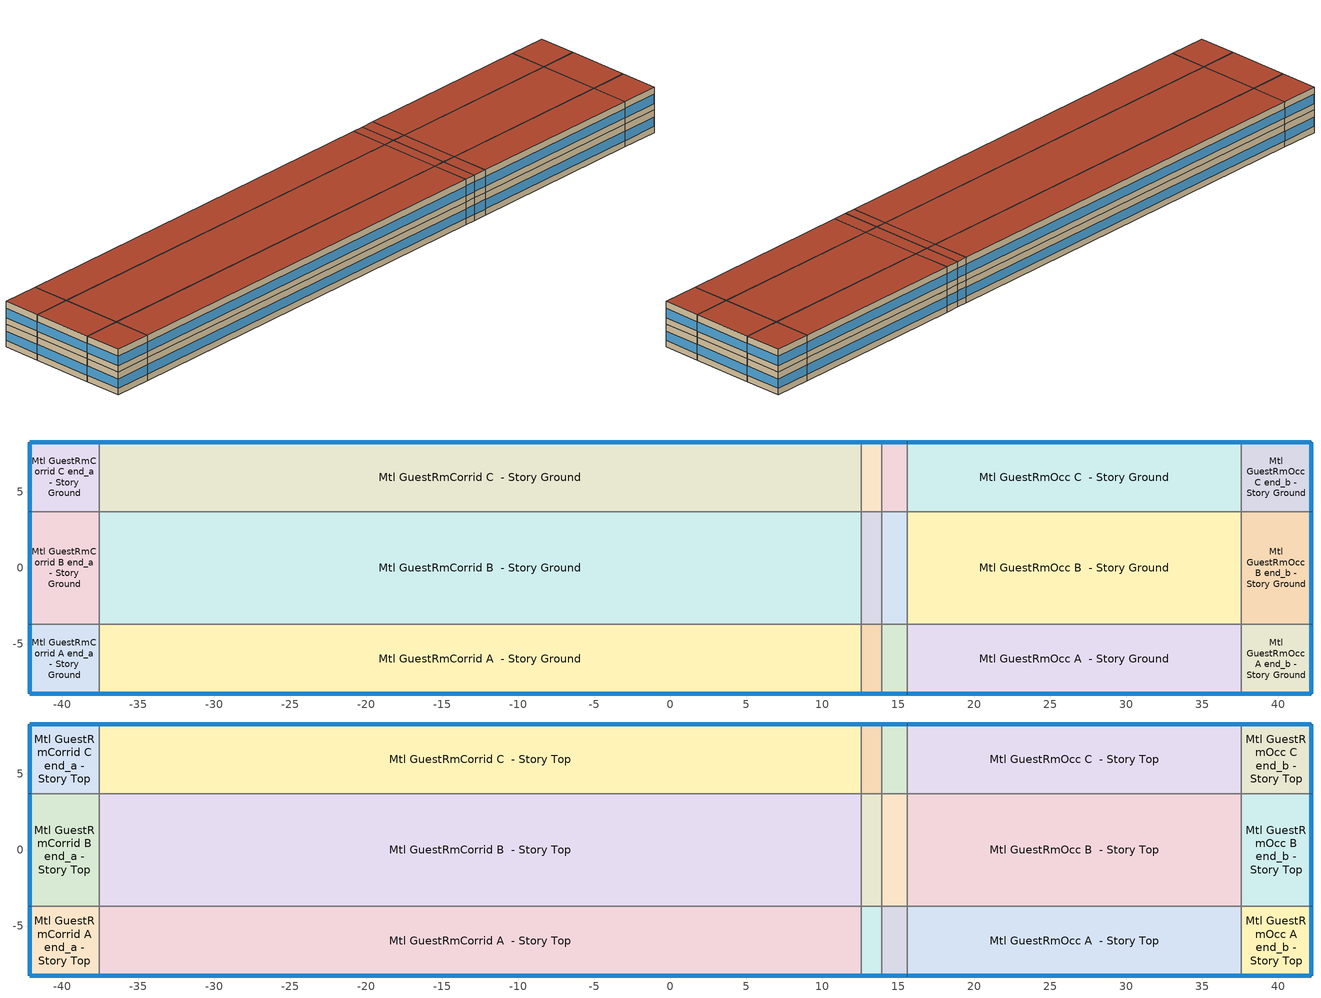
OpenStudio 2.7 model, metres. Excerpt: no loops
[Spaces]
Mtl GuestRmCorrid A end_a - Story Ground
 floor ground: -42.14,-8.26 -42.14,-3.69 -37.57,-3.69 -37.57,-8.26 z0
 wall outside: -42.14,-3.69 -42.14,-8.26 -37.57,-8.26 z0:2.74
 wall to Mtl GuestRmCorrid B end_a - Story Ground: -37.57,-3.69 -42.14,-3.69 z0:2.74
 wall to Mtl GuestRmCorrid A  - Story Ground: -37.57,-8.26 -37.57,-3.69 z0:2.74
 window: -42.14,-3.72 -42.14,-8.24 / -42.12,-8.26 -37.6,-8.26 z0.76:1.9
Mtl GuestRmCorrid B end_a - Story Ground
 floor ground: -42.14,-3.69 -42.14,3.69 -37.57,3.69 -37.57,-3.69 z0
 wall outside: -42.14,3.69 -42.14,-3.69 z0:2.74
 wall to Mtl GuestRmCorrid C end_a - Story Ground: -37.57,3.69 -42.14,3.69 z0:2.74
 wall to Mtl GuestRmCorrid B  - Story Ground: -37.57,-3.69 -37.57,3.69 z0:2.74
 window: -42.14,3.67 -42.14,-3.67 z0.76:1.89
Mtl GuestRmCorrid C end_a - Story Ground
 floor ground: -42.14,3.69 -42.14,8.26 -37.57,8.26 -37.57,3.69 z0
 wall outside: -37.57,8.26 -42.14,8.26 -42.14,3.69 z0:2.74
 wall to Mtl GuestRmCorrid C  - Story Ground: -37.57,3.69 -37.57,8.26 z0:2.74
 window: -42.14,8.24 -42.14,3.72 / -37.6,8.26 -42.12,8.26 z0.76:1.9
Mtl GuestRmCorrid A  - Story Ground
 floor ground: -37.57,-8.26 -37.57,-3.69 12.55,-3.69 12.55,-8.26 z0
 wall outside: -37.57,-8.26 12.55,-8.26 z0:2.74
 wall to Mtl GuestRmCorrid B  - Story Ground: 12.55,-3.69 -37.57,-3.69 z0:2.74
 wall to Mtl Laundry A  - Story Ground: 12.55,-8.26 12.55,-3.69 z0:2.74
 window: -37.54,-8.26 12.53,-8.26 z0.76:1.89
Mtl GuestRmCorrid B  - Story Ground
 floor ground: -37.57,-3.69 -37.57,3.69 12.55,3.69 12.55,-3.69 z0
 wall to Mtl GuestRmCorrid C  - Story Ground: 12.55,3.69 -37.57,3.69 z0:2.74
 wall to Mtl Laundry B  - Story Ground: 12.55,-3.69 12.55,3.69 z0:2.74
Mtl GuestRmCorrid C  - Story Ground
 floor ground: -37.57,3.69 -37.57,8.26 12.55,8.26 12.55,3.69 z0
 wall outside: 12.55,8.26 -37.57,8.26 z0:2.74
 wall to Mtl Laundry C  - Story Ground: 12.55,3.69 12.55,8.26 z0:2.74
 window: 12.53,8.26 -37.54,8.26 z0.76:1.89
Mtl Laundry A  - Story Ground
 floor ground: 12.55,-8.26 12.55,-3.69 13.9,-3.69 13.9,-8.26 z0
 wall outside: 12.55,-8.26 13.9,-8.26 z0:2.74
 wall to Mtl Laundry B  - Story Ground: 13.9,-3.69 12.55,-3.69 z0:2.74
 wall to Mtl OfficeGeneral A  - Story Ground: 13.9,-8.26 13.9,-3.69 z0:2.74
 window: 12.58,-8.26 13.88,-8.26 z0.76:1.93
Mtl Laundry B  - Story Ground
 floor ground: 12.55,-3.69 12.55,3.69 13.9,3.69 13.9,-3.69 z0
 wall to Mtl Laundry C  - Story Ground: 13.9,3.69 12.55,3.69 z0:2.74
 wall to Mtl OfficeGeneral B  - Story Ground: 13.9,-3.69 13.9,3.69 z0:2.74
Mtl Laundry C  - Story Ground
 floor ground: 12.55,3.69 12.55,8.26 13.9,8.26 13.9,3.69 z0
 wall outside: 13.9,8.26 12.55,8.26 z0:2.74
 wall to Mtl OfficeGeneral C  - Story Ground: 13.9,3.69 13.9,8.26 z0:2.74
 window: 13.88,8.26 12.58,8.26 z0.76:1.93
Mtl OfficeGeneral A  - Story Ground
 floor ground: 13.9,-8.26 13.9,-3.69 15.59,-3.69 15.59,-8.26 z0
 wall outside: 13.9,-8.26 15.59,-8.26 z0:2.74
 wall to Mtl OfficeGeneral B  - Story Ground: 15.59,-3.69 13.9,-3.69 z0:2.74
 wall to Mtl GuestRmOcc A  - Story Ground: 15.59,-8.26 15.59,-3.69 z0:2.74
 window: 13.93,-8.26 15.56,-8.26 z0.76:1.92
Mtl OfficeGeneral B  - Story Ground
 floor ground: 13.9,-3.69 13.9,3.69 15.59,3.69 15.59,-3.69 z0
 wall to Mtl OfficeGeneral C  - Story Ground: 15.59,3.69 13.9,3.69 z0:2.74
 wall to Mtl GuestRmOcc B  - Story Ground: 15.59,-3.69 15.59,3.69 z0:2.74
Mtl OfficeGeneral C  - Story Ground
 floor ground: 13.9,3.69 13.9,8.26 15.59,8.26 15.59,3.69 z0
 wall outside: 15.59,8.26 13.9,8.26 z0:2.74
 wall to Mtl GuestRmOcc C  - Story Ground: 15.59,3.69 15.59,8.26 z0:2.74
 window: 15.56,8.26 13.93,8.26 z0.76:1.92
Mtl GuestRmOcc A  - Story Ground
 floor ground: 15.59,-8.26 15.59,-3.69 37.57,-3.69 37.57,-8.26 z0
 wall outside: 15.59,-8.26 37.57,-8.26 z0:2.74
 wall to Mtl GuestRmOcc B  - Story Ground: 37.57,-3.69 15.59,-3.69 z0:2.74
 wall to Mtl GuestRmOcc A end_b - Story Ground: 37.57,-8.26 37.57,-3.69 z0:2.74
 window: 15.61,-8.26 37.54,-8.26 z0.76:1.89
Mtl GuestRmOcc B  - Story Ground
 floor ground: 15.59,-3.69 15.59,3.69 37.57,3.69 37.57,-3.69 z0
 wall to Mtl GuestRmOcc C  - Story Ground: 37.57,3.69 15.59,3.69 z0:2.74
 wall to Mtl GuestRmOcc B end_b - Story Ground: 37.57,-3.69 37.57,3.69 z0:2.74
Mtl GuestRmOcc C  - Story Ground
 floor ground: 15.59,3.69 15.59,8.26 37.57,8.26 37.57,3.69 z0
 wall outside: 37.57,8.26 15.59,8.26 z0:2.74
 wall to Mtl GuestRmOcc C end_b - Story Ground: 37.57,3.69 37.57,8.26 z0:2.74
 window: 37.54,8.26 15.61,8.26 z0.76:1.89
Mtl GuestRmOcc A end_b - Story Ground
 floor ground: 37.57,-8.26 37.57,-3.69 42.14,-3.69 42.14,-8.26 z0
 wall outside: 37.57,-8.26 42.14,-8.26 42.14,-3.69 z0:2.74
 wall to Mtl GuestRmOcc B end_b - Story Ground: 42.14,-3.69 37.57,-3.69 z0:2.74
 window: 42.14,-8.24 42.14,-3.72 / 37.6,-8.26 42.12,-8.26 z0.76:1.9
Mtl GuestRmOcc B end_b - Story Ground
 floor ground: 37.57,-3.69 37.57,3.69 42.14,3.69 42.14,-3.69 z0
 wall outside: 42.14,-3.69 42.14,3.69 z0:2.74
 wall to Mtl GuestRmOcc C end_b - Story Ground: 42.14,3.69 37.57,3.69 z0:2.74
 window: 42.14,-3.67 42.14,3.67 z0.76:1.89
Mtl GuestRmOcc C end_b - Story Ground
 floor ground: 37.57,3.69 37.57,8.26 42.14,8.26 42.14,3.69 z0
 wall outside: 42.14,3.69 42.14,8.26 37.57,8.26 z0:2.74
 window: 42.14,3.72 42.14,8.24 / 42.12,8.26 37.6,8.26 z0.76:1.9
Mtl GuestRmCorrid A end_a - Story Top
 floor to Mtl GuestRmCorrid A end_a - Story Ground: -42.14,-8.26 -42.14,-3.69 -37.57,-3.69 -37.57,-8.26 z2.74
 wall outside: -42.14,-3.69 -42.14,-8.26 -37.57,-8.26 z2.74:5.49
 wall to Mtl GuestRmCorrid B end_a - Story Top: -37.57,-3.69 -42.14,-3.69 z2.74:5.49
 wall to Mtl GuestRmCorrid A  - Story Top: -37.57,-8.26 -37.57,-3.69 z2.74:5.49
 window: -42.12,-8.26 -37.6,-8.26 / -42.14,-3.72 -42.14,-8.24 z3.51:4.64
 roof outside: -37.57,-8.26 -37.57,-3.69 -42.14,-3.69 -42.14,-8.26 z5.49
Mtl GuestRmCorrid B end_a - Story Top
 floor to Mtl GuestRmCorrid B end_a - Story Ground: -42.14,-3.69 -42.14,3.69 -37.57,3.69 -37.57,-3.69 z2.74
 wall outside: -42.14,3.69 -42.14,-3.69 z2.74:5.49
 wall to Mtl GuestRmCorrid C end_a - Story Top: -37.57,3.69 -42.14,3.69 z2.74:5.49
 wall to Mtl GuestRmCorrid B  - Story Top: -37.57,-3.69 -37.57,3.69 z2.74:5.49
 window: -42.14,3.67 -42.14,-3.67 z3.51:4.64
 roof outside: -37.57,-3.69 -37.57,3.69 -42.14,3.69 -42.14,-3.69 z5.49
Mtl GuestRmCorrid C end_a - Story Top
 floor to Mtl GuestRmCorrid C end_a - Story Ground: -42.14,3.69 -42.14,8.26 -37.57,8.26 -37.57,3.69 z2.74
 wall outside: -37.57,8.26 -42.14,8.26 -42.14,3.69 z2.74:5.49
 wall to Mtl GuestRmCorrid C  - Story Top: -37.57,3.69 -37.57,8.26 z2.74:5.49
 window: -42.14,8.24 -42.14,3.72 / -37.6,8.26 -42.12,8.26 z3.51:4.64
 roof outside: -37.57,3.69 -37.57,8.26 -42.14,8.26 -42.14,3.69 z5.49
Mtl GuestRmCorrid A  - Story Top
 floor to Mtl GuestRmCorrid A  - Story Ground: -37.57,-8.26 -37.57,-3.69 12.55,-3.69 12.55,-8.26 z2.74
 wall outside: -37.57,-8.26 12.55,-8.26 z2.74:5.49
 wall to Mtl GuestRmCorrid B  - Story Top: 12.55,-3.69 -37.57,-3.69 z2.74:5.49
 wall to Mtl Laundry A  - Story Top: 12.55,-8.26 12.55,-3.69 z2.74:5.49
 window: -37.54,-8.26 12.53,-8.26 z3.51:4.63
 roof outside: 12.55,-8.26 12.55,-3.69 -37.57,-3.69 -37.57,-8.26 z5.49
Mtl GuestRmCorrid B  - Story Top
 floor to Mtl GuestRmCorrid B  - Story Ground: -37.57,-3.69 -37.57,3.69 12.55,3.69 12.55,-3.69 z2.74
 wall to Mtl GuestRmCorrid C  - Story Top: 12.55,3.69 -37.57,3.69 z2.74:5.49
 wall to Mtl Laundry B  - Story Top: 12.55,-3.69 12.55,3.69 z2.74:5.49
 roof outside: 12.55,-3.69 12.55,3.69 -37.57,3.69 -37.57,-3.69 z5.49
Mtl GuestRmCorrid C  - Story Top
 floor to Mtl GuestRmCorrid C  - Story Ground: -37.57,3.69 -37.57,8.26 12.55,8.26 12.55,3.69 z2.74
 wall outside: 12.55,8.26 -37.57,8.26 z2.74:5.49
 wall to Mtl Laundry C  - Story Top: 12.55,3.69 12.55,8.26 z2.74:5.49
 window: 12.53,8.26 -37.54,8.26 z3.51:4.63
 roof outside: 12.55,3.69 12.55,8.26 -37.57,8.26 -37.57,3.69 z5.49
Mtl Laundry A  - Story Top
 floor to Mtl Laundry A  - Story Ground: 12.55,-8.26 12.55,-3.69 13.9,-3.69 13.9,-8.26 z2.74
 wall outside: 12.55,-8.26 13.9,-8.26 z2.74:5.49
 wall to Mtl Laundry B  - Story Top: 13.9,-3.69 12.55,-3.69 z2.74:5.49
 wall to Mtl OfficeGeneral A  - Story Top: 13.9,-8.26 13.9,-3.69 z2.74:5.49
 window: 12.58,-8.26 13.88,-8.26 z3.51:4.67
 roof outside: 13.9,-8.26 13.9,-3.69 12.55,-3.69 12.55,-8.26 z5.49
Mtl Laundry B  - Story Top
 floor to Mtl Laundry B  - Story Ground: 12.55,-3.69 12.55,3.69 13.9,3.69 13.9,-3.69 z2.74
 wall to Mtl Laundry C  - Story Top: 13.9,3.69 12.55,3.69 z2.74:5.49
 wall to Mtl OfficeGeneral B  - Story Top: 13.9,-3.69 13.9,3.69 z2.74:5.49
 roof outside: 13.9,-3.69 13.9,3.69 12.55,3.69 12.55,-3.69 z5.49
Mtl Laundry C  - Story Top
 floor to Mtl Laundry C  - Story Ground: 12.55,3.69 12.55,8.26 13.9,8.26 13.9,3.69 z2.74
 wall outside: 13.9,8.26 12.55,8.26 z2.74:5.49
 wall to Mtl OfficeGeneral C  - Story Top: 13.9,3.69 13.9,8.26 z2.74:5.49
 window: 13.88,8.26 12.58,8.26 z3.51:4.67
 roof outside: 13.9,3.69 13.9,8.26 12.55,8.26 12.55,3.69 z5.49
Mtl OfficeGeneral A  - Story Top
 floor to Mtl OfficeGeneral A  - Story Ground: 13.9,-8.26 13.9,-3.69 15.59,-3.69 15.59,-8.26 z2.74
 wall outside: 13.9,-8.26 15.59,-8.26 z2.74:5.49
 wall to Mtl OfficeGeneral B  - Story Top: 15.59,-3.69 13.9,-3.69 z2.74:5.49
 wall to Mtl GuestRmOcc A  - Story Top: 15.59,-8.26 15.59,-3.69 z2.74:5.49
 window: 13.93,-8.26 15.56,-8.26 z3.51:4.66
 roof outside: 15.59,-8.26 15.59,-3.69 13.9,-3.69 13.9,-8.26 z5.49
Mtl OfficeGeneral B  - Story Top
 floor to Mtl OfficeGeneral B  - Story Ground: 13.9,-3.69 13.9,3.69 15.59,3.69 15.59,-3.69 z2.74
 wall to Mtl OfficeGeneral C  - Story Top: 15.59,3.69 13.9,3.69 z2.74:5.49
 wall to Mtl GuestRmOcc B  - Story Top: 15.59,-3.69 15.59,3.69 z2.74:5.49
 roof outside: 15.59,-3.69 15.59,3.69 13.9,3.69 13.9,-3.69 z5.49
Mtl OfficeGeneral C  - Story Top
 floor to Mtl OfficeGeneral C  - Story Ground: 13.9,3.69 13.9,8.26 15.59,8.26 15.59,3.69 z2.74
 wall outside: 15.59,8.26 13.9,8.26 z2.74:5.49
 wall to Mtl GuestRmOcc C  - Story Top: 15.59,3.69 15.59,8.26 z2.74:5.49
 window: 15.56,8.26 13.93,8.26 z3.51:4.66
 roof outside: 15.59,3.69 15.59,8.26 13.9,8.26 13.9,3.69 z5.49
Mtl GuestRmOcc A  - Story Top
 floor to Mtl GuestRmOcc A  - Story Ground: 15.59,-8.26 15.59,-3.69 37.57,-3.69 37.57,-8.26 z2.74
 wall outside: 15.59,-8.26 37.57,-8.26 z2.74:5.49
 wall to Mtl GuestRmOcc B  - Story Top: 37.57,-3.69 15.59,-3.69 z2.74:5.49
 wall to Mtl GuestRmOcc A end_b - Story Top: 37.57,-8.26 37.57,-3.69 z2.74:5.49
 window: 15.61,-8.26 37.54,-8.26 z3.51:4.63
 roof outside: 37.57,-8.26 37.57,-3.69 15.59,-3.69 15.59,-8.26 z5.49
Mtl GuestRmOcc B  - Story Top
 floor to Mtl GuestRmOcc B  - Story Ground: 15.59,-3.69 15.59,3.69 37.57,3.69 37.57,-3.69 z2.74
 wall to Mtl GuestRmOcc C  - Story Top: 37.57,3.69 15.59,3.69 z2.74:5.49
 wall to Mtl GuestRmOcc B end_b - Story Top: 37.57,-3.69 37.57,3.69 z2.74:5.49
 roof outside: 37.57,-3.69 37.57,3.69 15.59,3.69 15.59,-3.69 z5.49
Mtl GuestRmOcc C  - Story Top
 floor to Mtl GuestRmOcc C  - Story Ground: 15.59,3.69 15.59,8.26 37.57,8.26 37.57,3.69 z2.74
 wall outside: 37.57,8.26 15.59,8.26 z2.74:5.49
 wall to Mtl GuestRmOcc C end_b - Story Top: 37.57,3.69 37.57,8.26 z2.74:5.49
 window: 37.54,8.26 15.61,8.26 z3.51:4.63
 roof outside: 37.57,3.69 37.57,8.26 15.59,8.26 15.59,3.69 z5.49
Mtl GuestRmOcc A end_b - Story Top
 floor to Mtl GuestRmOcc A end_b - Story Ground: 37.57,-8.26 37.57,-3.69 42.14,-3.69 42.14,-8.26 z2.74
 wall outside: 37.57,-8.26 42.14,-8.26 42.14,-3.69 z2.74:5.49
 wall to Mtl GuestRmOcc B end_b - Story Top: 42.14,-3.69 37.57,-3.69 z2.74:5.49
 window: 37.6,-8.26 42.12,-8.26 / 42.14,-8.24 42.14,-3.72 z3.51:4.64
 roof outside: 42.14,-8.26 42.14,-3.69 37.57,-3.69 37.57,-8.26 z5.49
Mtl GuestRmOcc B end_b - Story Top
 floor to Mtl GuestRmOcc B end_b - Story Ground: 37.57,-3.69 37.57,3.69 42.14,3.69 42.14,-3.69 z2.74
 wall outside: 42.14,-3.69 42.14,3.69 z2.74:5.49
 wall to Mtl GuestRmOcc C end_b - Story Top: 42.14,3.69 37.57,3.69 z2.74:5.49
 window: 42.14,-3.67 42.14,3.67 z3.51:4.64
 roof outside: 42.14,-3.69 42.14,3.69 37.57,3.69 37.57,-3.69 z5.49
Mtl GuestRmOcc C end_b - Story Top
 floor to Mtl GuestRmOcc C end_b - Story Ground: 37.57,3.69 37.57,8.26 42.14,8.26 42.14,3.69 z2.74
 wall outside: 42.14,3.69 42.14,8.26 37.57,8.26 z2.74:5.49
 window: 42.12,8.26 37.6,8.26 / 42.14,3.72 42.14,8.24 z3.51:4.64
 roof outside: 42.14,3.69 42.14,8.26 37.57,8.26 37.57,3.69 z5.49
[Building]
DEER Pre-1975|Mtl: Default Construction Set=Res DEER Pre-1975 - Mtl - CEC T24-CEC6; Standards Building Type=Mtl
[Site]
Site 1: Terrain=City
[ClimateZones]
Climate Zone Institution Name 1=CEC; Climate Zone Document Name 1=California Climate Zone Descriptions; Climate Zone Document Year 1=1995; Climate Zone Value 1=6; Climate Zone Institution Name 2=ASHRAE; Climate Zone Document Name 2=ANSI/ASHRAE Standard 169; Climate Zone Document Year 2=2006
[SizingPeriod:DesignDay] Barometric Pressure {Pa}=100977; Sky Clearness=0; Rain Indicator=0; Snow Indicator=0; Day of Month=21; Daylight Saving Time Indicator=0; Humidity Indicating Type=Wetbulb; Dry-Bulb Temperature Range Modifier Type=DefaultMultipliers
Name | Maximum Dry-Bulb Temperature {C} | Daily Dry-Bulb Temperature Range {deltaC} | Humidity Indicating Conditions at Maximum Dry-Bulb | Wind Speed {m/s} | Wind Direction {deg} | Month | Day Type | Solar Model Indicator | ASHRAE Taub | ASHRAE Taud
Houston Bush Intercontinental Ann Htg 99.6% Condns DB | -1.6 | 0 | -1.6 | 2.8 | 0 | 1 | WinterDesignDay | ASHRAEClearSky
Houston Bush Intercontinental Ann Clg .4% Condns DB=>MWB | 36 | 10.1 | 24.8 | 3.5 | 170 | 7 | SummerDesignDay | ASHRAETau | 0.499 | 1.97
[Site:GroundTemperature:BuildingSurface]
19.527, 19.502, 19.536, 19.598, 20.002, 21.64, 22.225, 22.375, 21.449, 20.121, 19.802, 19.633
[DefaultConstructionSet]
Res DEER Pre-1975 - Mtl - CEC T24-CEC6: Default Exterior Surface Constructions=Default Surface Constructions 1; Default Interior Surface Constructions=Default Surface Constructions 2; Default Ground Contact Surface Constructions=Default Surface Constructions 3; Default Exterior SubSurface Constructions=Default Sub Surface Constructions 1; Default Interior SubSurface Constructions=Default Sub Surface Constructions 2; Interior Partition Construction=Typical Interior Partition
[DefaultSurfaceConstructions]
Name | Floor Construction | Wall Construction | Roof Ceiling Construction
Default Surface Constructions 1 | DEER Uncarpeted 6in Slab Floor | DEER HiRiseResHtlMtl Exterior Wood Framed Wall R-10.17 | DEER HiRiseResHtlMtl Exterior Wood Framed Roof R-11.88
Default Surface Constructions 2 | DEER Carpeted 4in Slab Floor | Typical Interior Wall | DEER Carpeted 4in Slab Floor
Default Surface Constructions 3 | DEER Carpeted 6in Slab Floor | Typical Uninsulated Basement Mass Wall
[Construction]
DEER Uncarpeted 6in Slab Floor: Typical Insulation R-8.67, 6 in. Normalweight Concrete Floor
DEER HiRiseResHtlMtl Exterior Wood Framed Wall R-10.17: 25mm Stucco, 5/8 in. Gypsum Board, Typical Insulation R-8.67, 5/8 in. Gypsum Board
DEER HiRiseResHtlMtl Exterior Wood Framed Roof R-11.88: Roof Membrane, Typical Insulation R-11.37, Metal Roof Surface
DEER Carpeted 4in Slab Floor: Typical Insulation, 4 in. Normalweight Concrete Floor, Typical Carpet Pad
Typical Interior Wall: G01 13mm gypsum board, G01 13mm gypsum board
DEER Carpeted 6in Slab Floor: 6 in. Normalweight Concrete Floor, Typical Carpet Pad
Typical Uninsulated Basement Mass Wall: 8 in. Concrete Block Basement Wall
DEER Metal Framed Window U-1.23 SHGC 0.82: Simple Glazing U-1.23 SHGC 0.82
DEER Metal Framed Window U-1.23 SHGC 0.82 1: Simple Glazing U-1.23 SHGC 0.82 1
Typical Uninsulated Swinging Door: Typical Insulation
U 0.98 SHGC 0.68 Sgl Ref-B-H Clr 6mm: REF B CLEAR HI 6MM
Typical Insulated Metal Door: F08 Metal surface, Typical Insulation
DEER Skylight U-1.31 SHGC 0.61: Simple Glazing U-1.23 SHGC 0.61
Typical Interior Window: Clear 3mm
Typical Interior Door; Typical Interior Partition: G05 25mm wood
[Material:NoMass] Roughness=Smooth; Thermal Absorptance=0.9; Solar Absorptance=0.7
Name | Thermal Resistance {m2-K/W} | Visible Absorptance
Typical Insulation R-8.67 | 1.52759 | 0.7
Typical Insulation R-11.37 | 2.00224 | 0.7
Typical Insulation | 0.0282222 | 0.7
Typical Carpet Pad | 0.21648 | 0.8
[Material] Thermal Absorptance=0.9
Name | Roughness | Thickness {m} | Conductivity {W/m-K} | Density {kg/m3} | Specific Heat {J/kg-K} | Solar Absorptance | Visible Absorptance
6 in. Normalweight Concrete Floor | MediumRough | 0.1524 | 2.31 | 2322 | 832 | 0.7 | 0.7
25mm Stucco | Smooth | 0.0254 | 0.72 | 1856 | 840 | 0.7 | 0.7
5/8 in. Gypsum Board | MediumSmooth | 0.0159 | 0.16 | 800 | 1090 | 0.7 | 0.7
Roof Membrane | VeryRough | 0.0095 | 0.16 | 1121.29 | 1460 | 0.7 | 0.7
Metal Roof Surface; F08 Metal surface | Smooth | 0.0008 | 45.28 | 7824 | 500 | 0.7 | 0.7
4 in. Normalweight Concrete Floor | MediumRough | 0.1016 | 2.31 | 2322 | 832 | 0.7 | 0.7
G01 13mm gypsum board | Smooth | 0.0127 | 0.160031 | 800.001 | 1090.73 | 0.7 | 0.5
8 in. Concrete Block Basement Wall | MediumRough | 0.2032 | 1.326 | 1842 | 912 | 0.7 | 0.7
G05 25mm wood | MediumSmooth | 0.0254 | 0.15 | 608 | 1630 | 0.5 | 0.5
[DefaultSubSurfaceConstructions]
Name | Fixed Window Construction | Operable Window Construction | Door Construction | Glass Door Construction | Overhead Door Construction | Skylight Construction | Tubular Daylight Dome Construction | Tubular Daylight Diffuser Construction
Default Sub Surface Constructions 1 | DEER Metal Framed Window U-1.23 SHGC 0.82 | DEER Metal Framed Window U-1.23 SHGC 0.82 1 | Typical Uninsulated Swinging Door | U 0.98 SHGC 0.68 Sgl Ref-B-H Clr 6mm | Typical Insulated Metal Door | DEER Skylight U-1.31 SHGC 0.61 | Typical Interior Window | Typical Interior Window
Default Sub Surface Constructions 2 | Typical Interior Window | Typical Interior Window | Typical Interior Door
[WindowMaterial:SimpleGlazingSystem] U-Factor {W/m2-K}=7; Visible Transmittance=0.25
Name | Solar Heat Gain Coefficient
Simple Glazing U-1.23 SHGC 0.82; Simple Glazing U-1.23 SHGC 0.82 1 | 0.82
Simple Glazing U-1.23 SHGC 0.61 | 0.61
[WindowMaterial:Glazing] Optical Data Type=SpectralAverage; Infrared Transmittance at Normal Incidence=0; Front Side Infrared Hemispherical Emissivity=0.84; Conductivity {W/m-K}=0.9; Dirt Correction Factor for Solar and Visible Transmittance=1; Solar Diffusing=No
Name | Thickness {m} | Solar Transmittance at Normal Incidence | Front Side Solar Reflectance at Normal Incidence | Back Side Solar Reflectance at Normal Incidence | Visible Transmittance at Normal Incidence | Front Side Visible Reflectance at Normal Incidence | Back Side Visible Reflectance at Normal Incidence | Back Side Infrared Hemispherical Emissivity
REF B CLEAR HI 6MM | 0.006 | 0.24 | 0.16 | 0.32 | 0.3 | 0.16 | 0.29 | 0.6
Clear 3mm | 0.003 | 0.837 | 0.075 | 0.075 | 0.898 | 0.081 | 0.081 | 0.84
[SpaceType] Standards Building Type=Mtl
Name | Default Schedule Set | Design Specification Outdoor Air Object | Standards Space Type
Mtl OfficeGeneral - DEER Pre-1975 | Mtl OfficeGeneral Schedule Set | Mtl OfficeGeneral Ventilation | OfficeGeneral
Mtl GuestRmCorrid - DEER Pre-1975 | Mtl GuestRmCorrid Schedule Set | Mtl GuestRmCorrid Ventilation | GuestRmCorrid
Mtl Laundry - DEER Pre-1975 | Mtl Laundry Schedule Set | Mtl Laundry Ventilation | Laundry
Mtl GuestRmOcc - DEER Pre-1975 | Mtl GuestRmOcc Schedule Set | Mtl GuestRmOcc Ventilation | GuestRmOcc
[BuildingStory] Nominal Floor to Floor Height {m}=2.7432
Name | Nominal Z Coordinate {m}
Story Ground | 0
Story Top | 2.7432
[Space]
Name | Space Type | Building Story | Thermal Zone
Mtl GuestRmCorrid A end_a - Story Ground | Mtl GuestRmCorrid - DEER Pre-1975 | Story Ground | Zone Mtl GuestRmCorrid A end_a - Story Ground
Mtl GuestRmCorrid B end_a - Story Ground | Mtl GuestRmCorrid - DEER Pre-1975 | Story Ground | Zone Mtl GuestRmCorrid B end_a - Story Ground
Mtl GuestRmCorrid C end_a - Story Ground | Mtl GuestRmCorrid - DEER Pre-1975 | Story Ground | Zone Mtl GuestRmCorrid C end_a - Story Ground
Mtl GuestRmCorrid A  - Story Ground | Mtl GuestRmCorrid - DEER Pre-1975 | Story Ground | Zone Mtl GuestRmCorrid A  - Story Ground
Mtl GuestRmCorrid B  - Story Ground | Mtl GuestRmCorrid - DEER Pre-1975 | Story Ground | Zone Mtl GuestRmCorrid B  - Story Ground
Mtl GuestRmCorrid C  - Story Ground | Mtl GuestRmCorrid - DEER Pre-1975 | Story Ground | Zone Mtl GuestRmCorrid C  - Story Ground
Mtl Laundry A  - Story Ground | Mtl Laundry - DEER Pre-1975 | Story Ground | Zone Mtl Laundry A  - Story Ground
Mtl Laundry B  - Story Ground | Mtl Laundry - DEER Pre-1975 | Story Ground | Zone Mtl Laundry B  - Story Ground
Mtl Laundry C  - Story Ground | Mtl Laundry - DEER Pre-1975 | Story Ground | Zone Mtl Laundry C  - Story Ground
Mtl OfficeGeneral A  - Story Ground | Mtl OfficeGeneral - DEER Pre-1975 | Story Ground | Zone Mtl OfficeGeneral A  - Story Ground
Mtl OfficeGeneral B  - Story Ground | Mtl OfficeGeneral - DEER Pre-1975 | Story Ground | Zone Mtl OfficeGeneral B  - Story Ground
Mtl OfficeGeneral C  - Story Ground | Mtl OfficeGeneral - DEER Pre-1975 | Story Ground | Zone Mtl OfficeGeneral C  - Story Ground
Mtl GuestRmOcc A  - Story Ground | Mtl GuestRmOcc - DEER Pre-1975 | Story Ground | Zone Mtl GuestRmOcc A  - Story Ground
Mtl GuestRmOcc B  - Story Ground | Mtl GuestRmOcc - DEER Pre-1975 | Story Ground | Zone Mtl GuestRmOcc B  - Story Ground
Mtl GuestRmOcc C  - Story Ground | Mtl GuestRmOcc - DEER Pre-1975 | Story Ground | Zone Mtl GuestRmOcc C  - Story Ground
Mtl GuestRmOcc A end_b - Story Ground | Mtl GuestRmOcc - DEER Pre-1975 | Story Ground | Zone Mtl GuestRmOcc A end_b - Story Ground
Mtl GuestRmOcc B end_b - Story Ground | Mtl GuestRmOcc - DEER Pre-1975 | Story Ground | Zone Mtl GuestRmOcc B end_b - Story Ground
Mtl GuestRmOcc C end_b - Story Ground | Mtl GuestRmOcc - DEER Pre-1975 | Story Ground | Zone Mtl GuestRmOcc C end_b - Story Ground
Mtl GuestRmCorrid A end_a - Story Top | Mtl GuestRmCorrid - DEER Pre-1975 | Story Top | Zone Mtl GuestRmCorrid A end_a - Story Top
Mtl GuestRmCorrid B end_a - Story Top | Mtl GuestRmCorrid - DEER Pre-1975 | Story Top | Zone Mtl GuestRmCorrid B end_a - Story Top
Mtl GuestRmCorrid C end_a - Story Top | Mtl GuestRmCorrid - DEER Pre-1975 | Story Top | Zone Mtl GuestRmCorrid C end_a - Story Top
Mtl GuestRmCorrid A  - Story Top | Mtl GuestRmCorrid - DEER Pre-1975 | Story Top | Zone Mtl GuestRmCorrid A  - Story Top
Mtl GuestRmCorrid B  - Story Top | Mtl GuestRmCorrid - DEER Pre-1975 | Story Top | Zone Mtl GuestRmCorrid B  - Story Top
Mtl GuestRmCorrid C  - Story Top | Mtl GuestRmCorrid - DEER Pre-1975 | Story Top | Zone Mtl GuestRmCorrid C  - Story Top
Mtl Laundry A  - Story Top | Mtl Laundry - DEER Pre-1975 | Story Top | Zone Mtl Laundry A  - Story Top
Mtl Laundry B  - Story Top | Mtl Laundry - DEER Pre-1975 | Story Top | Zone Mtl Laundry B  - Story Top
Mtl Laundry C  - Story Top | Mtl Laundry - DEER Pre-1975 | Story Top | Zone Mtl Laundry C  - Story Top
Mtl OfficeGeneral A  - Story Top | Mtl OfficeGeneral - DEER Pre-1975 | Story Top | Zone Mtl OfficeGeneral A  - Story Top
Mtl OfficeGeneral B  - Story Top | Mtl OfficeGeneral - DEER Pre-1975 | Story Top | Zone Mtl OfficeGeneral B  - Story Top
Mtl OfficeGeneral C  - Story Top | Mtl OfficeGeneral - DEER Pre-1975 | Story Top | Zone Mtl OfficeGeneral C  - Story Top
Mtl GuestRmOcc A  - Story Top | Mtl GuestRmOcc - DEER Pre-1975 | Story Top | Zone Mtl GuestRmOcc A  - Story Top
Mtl GuestRmOcc B  - Story Top | Mtl GuestRmOcc - DEER Pre-1975 | Story Top | Zone Mtl GuestRmOcc B  - Story Top
Mtl GuestRmOcc C  - Story Top | Mtl GuestRmOcc - DEER Pre-1975 | Story Top | Zone Mtl GuestRmOcc C  - Story Top
Mtl GuestRmOcc A end_b - Story Top | Mtl GuestRmOcc - DEER Pre-1975 | Story Top | Zone Mtl GuestRmOcc A end_b - Story Top
Mtl GuestRmOcc B end_b - Story Top | Mtl GuestRmOcc - DEER Pre-1975 | Story Top | Zone Mtl GuestRmOcc B end_b - Story Top
Mtl GuestRmOcc C end_b - Story Top | Mtl GuestRmOcc - DEER Pre-1975 | Story Top | Zone Mtl GuestRmOcc C end_b - Story Top
[ThermalZone] Multiplier=1; Use Ideal Air Loads=No
Name | Thermostat
Zone Mtl GuestRmCorrid A end_a - Story Ground | Mtl GuestRmCorrid - DEER Pre-1975 Thermostat 2
Zone Mtl GuestRmCorrid B end_a - Story Ground | Mtl GuestRmCorrid - DEER Pre-1975 Thermostat 5
Zone Mtl GuestRmCorrid C end_a - Story Ground | Mtl GuestRmCorrid - DEER Pre-1975 Thermostat 4
Zone Mtl GuestRmCorrid A  - Story Ground | Mtl GuestRmCorrid - DEER Pre-1975 Thermostat 6
Zone Mtl GuestRmCorrid B  - Story Ground | Mtl GuestRmCorrid - DEER Pre-1975 Thermostat
Zone Mtl GuestRmCorrid C  - Story Ground | Mtl GuestRmCorrid - DEER Pre-1975 Thermostat 7
Zone Mtl Laundry A  - Story Ground | Mtl Laundry - DEER Pre-1975 Thermostat
Zone Mtl Laundry B  - Story Ground | Mtl Laundry - DEER Pre-1975 Thermostat 2
Zone Mtl Laundry C  - Story Ground | Mtl Laundry - DEER Pre-1975 Thermostat 3
Zone Mtl OfficeGeneral A  - Story Ground | Mtl OfficeGeneral - DEER Pre-1975 Thermostat
Zone Mtl OfficeGeneral B  - Story Ground | Mtl OfficeGeneral - DEER Pre-1975 Thermostat 1
Zone Mtl OfficeGeneral C  - Story Ground | Mtl OfficeGeneral - DEER Pre-1975 Thermostat 2
Zone Mtl GuestRmOcc A  - Story Ground | Mtl GuestRmOcc - DEER Pre-1975 Thermostat 6
Zone Mtl GuestRmOcc B  - Story Ground | Mtl GuestRmOcc - DEER Pre-1975 Thermostat 7
Zone Mtl GuestRmOcc C  - Story Ground | Mtl GuestRmOcc - DEER Pre-1975 Thermostat 2
Zone Mtl GuestRmOcc A end_b - Story Ground | Mtl GuestRmOcc - DEER Pre-1975 Thermostat
Zone Mtl GuestRmOcc B end_b - Story Ground | Mtl GuestRmOcc - DEER Pre-1975 Thermostat 8
Zone Mtl GuestRmOcc C end_b - Story Ground | Mtl GuestRmOcc - DEER Pre-1975 Thermostat 9
Zone Mtl GuestRmCorrid A end_a - Story Top | Mtl GuestRmCorrid - DEER Pre-1975 Thermostat 3
Zone Mtl GuestRmCorrid B end_a - Story Top | Mtl GuestRmCorrid - DEER Pre-1975 Thermostat 8
Zone Mtl GuestRmCorrid C end_a - Story Top | Mtl GuestRmCorrid - DEER Pre-1975 Thermostat 9
Zone Mtl GuestRmCorrid A  - Story Top | Mtl GuestRmCorrid - DEER Pre-1975 Thermostat 10
Zone Mtl GuestRmCorrid B  - Story Top | Mtl GuestRmCorrid - DEER Pre-1975 Thermostat 1
Zone Mtl GuestRmCorrid C  - Story Top | Mtl GuestRmCorrid - DEER Pre-1975 Thermostat 11
Zone Mtl Laundry A  - Story Top | Mtl Laundry - DEER Pre-1975 Thermostat 4
Zone Mtl Laundry B  - Story Top | Mtl Laundry - DEER Pre-1975 Thermostat 1
Zone Mtl Laundry C  - Story Top | Mtl Laundry - DEER Pre-1975 Thermostat 5
Zone Mtl OfficeGeneral A  - Story Top | Mtl OfficeGeneral - DEER Pre-1975 Thermostat 3
Zone Mtl OfficeGeneral B  - Story Top | Mtl OfficeGeneral - DEER Pre-1975 Thermostat 4
Zone Mtl OfficeGeneral C  - Story Top | Mtl OfficeGeneral - DEER Pre-1975 Thermostat 5
Zone Mtl GuestRmOcc A  - Story Top | Mtl GuestRmOcc - DEER Pre-1975 Thermostat 4
Zone Mtl GuestRmOcc B  - Story Top | Mtl GuestRmOcc - DEER Pre-1975 Thermostat 10
Zone Mtl GuestRmOcc C  - Story Top | Mtl GuestRmOcc - DEER Pre-1975 Thermostat 5
Zone Mtl GuestRmOcc A end_b - Story Top | Mtl GuestRmOcc - DEER Pre-1975 Thermostat 11
Zone Mtl GuestRmOcc B end_b - Story Top | Mtl GuestRmOcc - DEER Pre-1975 Thermostat 3
Zone Mtl GuestRmOcc C end_b - Story Top | Mtl GuestRmOcc - DEER Pre-1975 Thermostat 1
[People:Definition] Number of People Calculation Method=People/Area; Fraction Radiant=0.3
Name | People per Space Floor Area {person/m2}
Mtl Laundry People Definition; Mtl GuestRmCorrid People Definition | 0.0721182
Mtl OfficeGeneral People Definition | 0.0473612
Mtl GuestRmOcc People Definition | 0.0355209
[People] Work Efficiency Schedule=Work Efficiency Schedule; Clothing Insulation Schedule=Clothing Schedule; Air Velocity Schedule=Air Velocity Schedule; Multiplier=1
Name | People Definition | Space or SpaceType
Mtl Laundry People | Mtl Laundry People Definition | Mtl Laundry - DEER Pre-1975
Mtl OfficeGeneral People | Mtl OfficeGeneral People Definition | Mtl OfficeGeneral - DEER Pre-1975
Mtl GuestRmCorrid People | Mtl GuestRmCorrid People Definition | Mtl GuestRmCorrid - DEER Pre-1975
Mtl GuestRmOcc People | Mtl GuestRmOcc People Definition | Mtl GuestRmOcc - DEER Pre-1975
[Lights:Definition] Design Level Calculation Method=Watts/Area
Name | Watts per Space Floor Area {W/m2}
Mtl Laundry Lights Definition | 16.1459
Mtl OfficeGeneral Lights Definition | 13.9931
Mtl GuestRmCorrid Lights Definition; Mtl GuestRmOcc Lights Definition | 8.61113
[Lights] Fraction Replaceable=0
Name | Lights Definition | Space or SpaceType
Mtl Laundry Lights | Mtl Laundry Lights Definition | Mtl Laundry - DEER Pre-1975
Mtl OfficeGeneral Lights | Mtl OfficeGeneral Lights Definition | Mtl OfficeGeneral - DEER Pre-1975
Mtl GuestRmCorrid Lights | Mtl GuestRmCorrid Lights Definition | Mtl GuestRmCorrid - DEER Pre-1975
Mtl GuestRmOcc Lights | Mtl GuestRmOcc Lights Definition | Mtl GuestRmOcc - DEER Pre-1975
[ElectricEquipment:Definition] Design Level Calculation Method=Watts/Area; Fraction Radiant=0.5
Name | Watts per Space Floor Area {W/m2}
Mtl Laundry Elec Equip Definition | 37.1355
Mtl OfficeGeneral Elec Equip Definition | 18.5677
Mtl GuestRmCorrid Elec Equip Definition | 2.15278
Mtl GuestRmOcc Elec Equip Definition | 6.18925
[ElectricEquipment]
Name | Electric Equipment Definition | Space or SpaceType
Mtl Laundry Elec Equip | Mtl Laundry Elec Equip Definition | Mtl Laundry - DEER Pre-1975
Mtl OfficeGeneral Elec Equip | Mtl OfficeGeneral Elec Equip Definition | Mtl OfficeGeneral - DEER Pre-1975
Mtl GuestRmCorrid Elec Equip | Mtl GuestRmCorrid Elec Equip Definition | Mtl GuestRmCorrid - DEER Pre-1975
Mtl GuestRmOcc Elec Equip | Mtl GuestRmOcc Elec Equip Definition | Mtl GuestRmOcc - DEER Pre-1975
[DesignSpecification:OutdoorAir] Outdoor Air Method=Sum
Name | Outdoor Air Flow per Floor Area {m3/s-m2}
Mtl Laundry Ventilation | 0.0008636
Mtl OfficeGeneral Ventilation | 0.0004572
Mtl GuestRmCorrid Ventilation | 0.000254
Mtl GuestRmOcc Ventilation | 0.000508
[DefaultScheduleSet] Infiltration Schedule=D_Mtl_All_C_Inf_Yr
Name | Number of People Schedule | People Activity Level Schedule | Lighting Schedule | Electric Equipment Schedule
Mtl Laundry Schedule Set | D_Mtl_FacMnt_Occup_Yr | DEER Activity 147W/person | D17_Mtl_Laun_LF_Yr | D_Mtl_FacMnt_Misc_Yr
Mtl OfficeGeneral Schedule Set | D_Mtl_OffGen_Occup_Yr | DEER Activity 132W/person | D17_Mtl_OffGen_LF_Yr | D_Mtl_OffGen_Misc_Yr
Mtl GuestRmCorrid Schedule Set | D_Mtl_Cordr_Occup_Yr | DEER Activity 147W/person | D17_Mtl_GRmCi_LF_Yr | D_Mtl_Cordr_Misc_Yr
Mtl GuestRmOcc Schedule Set | D_Mtl_GRm12_Occup_Yr | DEER Activity 117W/person | D17_Mtl_GRmO_LF_Yr | D_Mtl_GRm12_Misc_Yr
[SpaceInfiltration:DesignFlowRate] Schedule=Always On Discrete; Design Flow Rate Calculation Method=Flow/ExteriorArea; Constant Term Coefficient=0; Temperature Term Coefficient=0; Velocity Term Coefficient=0.224; Velocity Squared Term Coefficient=0
Name | Space or SpaceType | Flow per Exterior Surface Area {m3/s-m2}
Mtl GuestRmCorrid A  - Story Ground Infiltration | Mtl GuestRmCorrid A  - Story Ground | 0.00019304
Mtl GuestRmCorrid A  - Story Top Infiltration | Mtl GuestRmCorrid A  - Story Top | 7.23901e-05
Mtl GuestRmCorrid A end_a - Story Ground Infiltration | Mtl GuestRmCorrid A end_a - Story Ground | 0.00019304
Mtl GuestRmCorrid A end_a - Story Top Infiltration | Mtl GuestRmCorrid A end_a - Story Top | 0.000105295
Mtl GuestRmCorrid B end_a - Story Ground Infiltration | Mtl GuestRmCorrid B end_a - Story Ground | 0.00019304
Mtl GuestRmCorrid B end_a - Story Top Infiltration | Mtl GuestRmCorrid B end_a - Story Top | 7.23901e-05
Mtl GuestRmCorrid C  - Story Ground Infiltration | Mtl GuestRmCorrid C  - Story Ground | 0.00019304
Mtl GuestRmCorrid C  - Story Top Infiltration | Mtl GuestRmCorrid C  - Story Top | 7.23901e-05
Mtl GuestRmCorrid C end_a - Story Ground Infiltration | Mtl GuestRmCorrid C end_a - Story Ground | 0.00019304
Mtl GuestRmCorrid C end_a - Story Top Infiltration | Mtl GuestRmCorrid C end_a - Story Top | 0.000105295
Mtl GuestRmOcc A  - Story Ground Infiltration | Mtl GuestRmOcc A  - Story Ground | 0.00019304
Mtl GuestRmOcc A  - Story Top Infiltration | Mtl GuestRmOcc A  - Story Top | 7.23901e-05
Mtl GuestRmOcc A end_b - Story Ground Infiltration | Mtl GuestRmOcc A end_b - Story Ground | 0.00019304
Mtl GuestRmOcc A end_b - Story Top Infiltration | Mtl GuestRmOcc A end_b - Story Top | 0.000105295
Mtl GuestRmOcc B end_b - Story Ground Infiltration | Mtl GuestRmOcc B end_b - Story Ground | 0.00019304
Mtl GuestRmOcc B end_b - Story Top Infiltration | Mtl GuestRmOcc B end_b - Story Top | 7.23901e-05
Mtl GuestRmOcc C  - Story Ground Infiltration | Mtl GuestRmOcc C  - Story Ground | 0.00019304
Mtl GuestRmOcc C  - Story Top Infiltration | Mtl GuestRmOcc C  - Story Top | 7.23901e-05
Mtl GuestRmOcc C end_b - Story Ground Infiltration | Mtl GuestRmOcc C end_b - Story Ground | 0.00019304
Mtl GuestRmOcc C end_b - Story Top Infiltration | Mtl GuestRmOcc C end_b - Story Top | 0.000105295
Mtl Laundry A  - Story Ground Infiltration | Mtl Laundry A  - Story Ground | 0.00019304
Mtl Laundry A  - Story Top Infiltration | Mtl Laundry A  - Story Top | 7.23901e-05
Mtl Laundry C  - Story Ground Infiltration | Mtl Laundry C  - Story Ground | 0.00019304
Mtl Laundry C  - Story Top Infiltration | Mtl Laundry C  - Story Top | 7.23901e-05
Mtl OfficeGeneral A  - Story Ground Infiltration | Mtl OfficeGeneral A  - Story Ground | 0.00019304
Mtl OfficeGeneral A  - Story Top Infiltration | Mtl OfficeGeneral A  - Story Top | 7.23901e-05
Mtl OfficeGeneral C  - Story Ground Infiltration | Mtl OfficeGeneral C  - Story Ground | 0.00019304
Mtl OfficeGeneral C  - Story Top Infiltration | Mtl OfficeGeneral C  - Story Top | 7.23901e-05
[Exterior:Lights:Definition]
Name | Design Level {W}
Parking Areas and Drives Def (W/ft^2) | 0.04
Building Facades Def (W/ft^2) | 0.25
Main Entries Def (W/ft) | 30
Other Doors Def (W/ft) | 25
Entry Canopies Def (W/ft^2) | 4
[Exterior:Lights] Schedule=Always On Discrete; Control Option=AstronomicalClock
Name | Exterior Lights Definition | Multiplier
Parking Areas and Drives | Parking Areas and Drives Def (W/ft^2) | 10802.6
Building Facades | Building Facades Def (W/ft^2) | 5953.35
Main Entries | Main Entries Def (W/ft) | 39.5672
Other Doors | Other Doors Def (W/ft) | 173.379
Entry Canopies | Entry Canopies Def (W/ft^2) | 720
[ThermostatSetpoint:DualSetpoint] Heating Setpoint Temperature Schedule=D_Mtl_All_HTemp_Yr; Cooling Setpoint Temperature Schedule=D_Mtl_All_CTemp_Yr
Mtl Laundry - DEER Pre-1975 Thermostat; Mtl Laundry - DEER Pre-1975 Thermostat 1; Mtl Laundry - DEER Pre-1975 Thermostat 2; Mtl Laundry - DEER Pre-1975 Thermostat 3; Mtl Laundry - DEER Pre-1975 Thermostat 4; Mtl Laundry - DEER Pre-1975 Thermostat 5; Mtl OfficeGeneral - DEER Pre-1975 Thermostat; Mtl OfficeGeneral - DEER Pre-1975 Thermostat 1; Mtl OfficeGeneral - DEER Pre-1975 Thermostat 2; Mtl OfficeGeneral - DEER Pre-1975 Thermostat 3; Mtl OfficeGeneral - DEER Pre-1975 Thermostat 4; Mtl OfficeGeneral - DEER Pre-1975 Thermostat 5; Mtl GuestRmCorrid - DEER Pre-1975 Thermostat; Mtl GuestRmCorrid - DEER Pre-1975 Thermostat 1; Mtl GuestRmCorrid - DEER Pre-1975 Thermostat 2; Mtl GuestRmCorrid - DEER Pre-1975 Thermostat 3; Mtl GuestRmCorrid - DEER Pre-1975 Thermostat 4; Mtl GuestRmCorrid - DEER Pre-1975 Thermostat 5; Mtl GuestRmCorrid - DEER Pre-1975 Thermostat 6; Mtl GuestRmCorrid - DEER Pre-1975 Thermostat 7; Mtl GuestRmCorrid - DEER Pre-1975 Thermostat 8; Mtl GuestRmCorrid - DEER Pre-1975 Thermostat 9; Mtl GuestRmCorrid - DEER Pre-1975 Thermostat 10; Mtl GuestRmCorrid - DEER Pre-1975 Thermostat 11; Mtl GuestRmOcc - DEER Pre-1975 Thermostat; Mtl GuestRmOcc - DEER Pre-1975 Thermostat 1; Mtl GuestRmOcc - DEER Pre-1975 Thermostat 2; Mtl GuestRmOcc - DEER Pre-1975 Thermostat 3; Mtl GuestRmOcc - DEER Pre-1975 Thermostat 4; Mtl GuestRmOcc - DEER Pre-1975 Thermostat 5; Mtl GuestRmOcc - DEER Pre-1975 Thermostat 6; Mtl GuestRmOcc - DEER Pre-1975 Thermostat 7; Mtl GuestRmOcc - DEER Pre-1975 Thermostat 8; Mtl GuestRmOcc - DEER Pre-1975 Thermostat 9; Mtl GuestRmOcc - DEER Pre-1975 Thermostat 10; Mtl GuestRmOcc - DEER Pre-1975 Thermostat 11
[AvailabilityManager:NightCycle] Control Type=CycleOnAny; Thermostat Tolerance {deltaC}=1; Cycling Run Time {s}=1800
Availability Manager Night Cycle 1; Availability Manager Night Cycle 2; Availability Manager Night Cycle 3; Availability Manager Night Cycle 4; Availability Manager Night Cycle 5; Availability Manager Night Cycle 6; Availability Manager Night Cycle 7; Availability Manager Night Cycle 8; Availability Manager Night Cycle 9; Availability Manager Night Cycle 10; Availability Manager Night Cycle 11; Availability Manager Night Cycle 12; Availability Manager Night Cycle 13; Availability Manager Night Cycle 14; Availability Manager Night Cycle 15; Availability Manager Night Cycle 16; Availability Manager Night Cycle 17; Availability Manager Night Cycle 18; Availability Manager Night Cycle 19; Availability Manager Night Cycle 20; Availability Manager Night Cycle 21; Availability Manager Night Cycle 22; Availability Manager Night Cycle 23; Availability Manager Night Cycle 24; Availability Manager Night Cycle 25; Availability Manager Night Cycle 26; Availability Manager Night Cycle 27; Availability Manager Night Cycle 28; Availability Manager Night Cycle 29; Availability Manager Night Cycle 30; Availability Manager Night Cycle 31; Availability Manager Night Cycle 32; Availability Manager Night Cycle 33; Availability Manager Night Cycle 34; Availability Manager Night Cycle 35; Availability Manager Night Cycle 36
[Schedule:Ruleset]
Name | Default Day Schedule | Summer Design Day Schedule | Winter Design Day Schedule
Clothing Schedule | Clothing Schedule Default Winter Clothes
Air Velocity Schedule | Air Velocity Schedule Default
Work Efficiency Schedule | Work Efficiency Schedule Default
D_Mtl_FacMnt_Occup_Yr | D_Mtl_FacMnt_Occup_Yr Default | D_Mtl_FacMnt_Occup_Yr Summer Design Day | D_Mtl_FacMnt_Occup_Yr Winter Design Day
DEER Activity 147W/person | DEER Activity 147W/person Default | DEER Activity 147W/person Summer Design Day | DEER Activity 147W/person Winter Design Day
D17_Mtl_Laun_LF_Yr | D17_Mtl_Laun_LF_Yr Default | D17_Mtl_Laun_LF_Yr Summer Design Day | D17_Mtl_Laun_LF_Yr Winter Design Day
D_Mtl_FacMnt_Misc_Yr | D_Mtl_FacMnt_Misc_Yr Default | D_Mtl_FacMnt_Misc_Yr Summer Design Day | D_Mtl_FacMnt_Misc_Yr Winter Design Day
D_Mtl_All_C_Inf_Yr | D_Mtl_All_C_Inf_Yr Default | D_Mtl_All_C_Inf_Yr Summer Design Day | D_Mtl_All_C_Inf_Yr Winter Design Day
D_Mtl_OffGen_Occup_Yr | D_Mtl_OffGen_Occup_Yr Default | D_Mtl_OffGen_Occup_Yr Summer Design Day | D_Mtl_OffGen_Occup_Yr Winter Design Day
DEER Activity 132W/person | DEER Activity 132W/person Default | DEER Activity 132W/person Summer Design Day | DEER Activity 132W/person Winter Design Day
D17_Mtl_OffGen_LF_Yr | D17_Mtl_OffGen_LF_Yr Default | D17_Mtl_OffGen_LF_Yr Summer Design Day | D17_Mtl_OffGen_LF_Yr Winter Design Day
D_Mtl_OffGen_Misc_Yr | D_Mtl_OffGen_Misc_Yr Default | D_Mtl_OffGen_Misc_Yr Summer Design Day | D_Mtl_OffGen_Misc_Yr Winter Design Day
D_Mtl_Cordr_Occup_Yr | D_Mtl_Cordr_Occup_Yr Default | D_Mtl_Cordr_Occup_Yr Summer Design Day | D_Mtl_Cordr_Occup_Yr Winter Design Day
D17_Mtl_GRmCi_LF_Yr | D17_Mtl_GRmCi_LF_Yr Default | D17_Mtl_GRmCi_LF_Yr Summer Design Day | D17_Mtl_GRmCi_LF_Yr Winter Design Day
D_Mtl_Cordr_Misc_Yr | D_Mtl_Cordr_Misc_Yr Default | D_Mtl_Cordr_Misc_Yr Summer Design Day | D_Mtl_Cordr_Misc_Yr Winter Design Day
D_Mtl_GRm12_Occup_Yr | D_Mtl_GRm12_Occup_Yr Default | D_Mtl_GRm12_Occup_Yr Summer Design Day | D_Mtl_GRm12_Occup_Yr Winter Design Day
DEER Activity 117W/person | DEER Activity 117W/person Default | DEER Activity 117W/person Summer Design Day | DEER Activity 117W/person Winter Design Day
D17_Mtl_GRmO_LF_Yr | D17_Mtl_GRmO_LF_Yr Default | D17_Mtl_GRmO_LF_Yr Summer Design Day | D17_Mtl_GRmO_LF_Yr Winter Design Day
D_Mtl_GRm12_Misc_Yr | D_Mtl_GRm12_Misc_Yr Default | D_Mtl_GRm12_Misc_Yr Summer Design Day | D_Mtl_GRm12_Misc_Yr Winter Design Day
D_Mtl_All_HTemp_Yr | D_Mtl_All_HTemp_Yr Default | D_Mtl_All_HTemp_Yr Summer Design Day | D_Mtl_All_HTemp_Yr Winter Design Day
D_Mtl_All_CTemp_Yr | D_Mtl_All_CTemp_Yr Default | D_Mtl_All_CTemp_Yr Summer Design Day | D_Mtl_All_CTemp_Yr Winter Design Day
[Schedule:Day]
Clothing Schedule Default Winter Clothes; D_Mtl_OffGen_Occup_Yr Default; D_Mtl_OffGen_Occup_Yr Winter Design Day; D_Mtl_OffGen_Occup_Yr Summer Design Day: 24, 0, 1
Clothing Schedule Summer Clothes; D_Mtl_All_C_Inf_Yr Default; D_Mtl_All_C_Inf_Yr Winter Design Day; D_Mtl_All_C_Inf_Yr Summer Design Day: 24, 0, 0.5
Air Velocity Schedule Default: 24, 0, 0.2
Work Efficiency Schedule Default: 24, 0, 0
D_Mtl_FacMnt_Occup_Yr Default; D_Mtl_FacMnt_Occup_Yr Winter Design Day; D_Mtl_FacMnt_Occup_Yr Summer Design Day: 5, 0, 0.1, 6, 0, 0.4, 7, 0, 0.6, 8, 0, 0.8, 10, 0, 0.9, 12, 0, 1, 13, 0, 0.9, 16, 0, 0.7, 18, 0, 1, 21, 0, 0.7, 22, 0, 0.6, 23, 0, 0.2, 24, 0, 0.1
DEER Activity 147W/person Default; DEER Activity 147W/person Winter Design Day; DEER Activity 147W/person Summer Design Day: 24, 0, 147
D17_Mtl_Laun_LF_Yr Default; D17_Mtl_Laun_LF_Yr Winter Design Day; D17_Mtl_Laun_LF_Yr Summer Design Day: 24, 0, 0.6
D_Mtl_FacMnt_Misc_Yr Default; D_Mtl_FacMnt_Misc_Yr Winter Design Day; D_Mtl_FacMnt_Misc_Yr Summer Design Day; D_Mtl_OffGen_Misc_Yr Default; D_Mtl_OffGen_Misc_Yr Winter Design Day; D_Mtl_OffGen_Misc_Yr Summer Design Day: 6, 0, 0.4, 7, 0, 0.6, 8, 0, 0.8, 10, 0, 0.9, 12, 0, 1, 13, 0, 0.9, 16, 0, 0.7, 18, 0, 1, 21, 0, 0.7, 22, 0, 0.6, 23, 0, 0.5, 24, 0, 0.4
DEER Activity 132W/person Default; DEER Activity 132W/person Winter Design Day; DEER Activity 132W/person Summer Design Day: 24, 0, 132
D17_Mtl_OffGen_LF_Yr Default; D17_Mtl_OffGen_LF_Yr Winter Design Day; D17_Mtl_OffGen_LF_Yr Summer Design Day: 24, 0, 0.7
D_Mtl_Cordr_Occup_Yr Default; D_Mtl_Cordr_Occup_Yr Winter Design Day; D_Mtl_Cordr_Occup_Yr Summer Design Day: 6, 0, 0.05, 20, 0, 0.4, 24, 0, 0.05
D17_Mtl_GRmCi_LF_Yr Default; D17_Mtl_GRmCi_LF_Yr Winter Design Day; D17_Mtl_GRmCi_LF_Yr Summer Design Day: 24, 0, 0.9
D_Mtl_Cordr_Misc_Yr Default; D_Mtl_Cordr_Misc_Yr Winter Design Day; D_Mtl_Cordr_Misc_Yr Summer Design Day: 6, 0, 0.6, 7, 0, 0.4, 8, 0, 0.3, 9, 0, 0.2, 10, 0, 0.35, 18, 0, 0.6, 20, 0, 0.55, 21, 0, 0.4, 22, 0, 0.3, 23, 0, 0.2, 24, 0, 0.3
D_Mtl_GRm12_Occup_Yr Default; D_Mtl_GRm12_Occup_Yr Winter Design Day; D_Mtl_GRm12_Occup_Yr Summer Design Day: 8, 0, 1, 20, 0, 0, 24, 0, 1
DEER Activity 117W/person Default; DEER Activity 117W/person Winter Design Day; DEER Activity 117W/person Summer Design Day: 24, 0, 117
D17_Mtl_GRmO_LF_Yr Default; D17_Mtl_GRmO_LF_Yr Winter Design Day; D17_Mtl_GRmO_LF_Yr Summer Design Day: 1, 0, 0.0867, 2, 0, 0.0632, 3, 0, 0.0512, 4, 0, 0.0443, 5, 0, 0.0426, 6, 0, 0.0609, 7, 0, 0.0818, 8, 0, 0.1227, 9, 0, 0.1585, 10, 0, 0.163, 11, 0, 0.1695, 12, 0, 0.1465, 13, 0, 0.1343, 14, 0, 0.1325, 15, 0, 0.1212, 16, 0, 0.1062, 17, 0, 0.1295, 18, 0, 0.1545, 19, 0, 0.1916, 20, 0, 0.2064, 21, 0, 0.2116, 22, 0, 0.2088, 23, 0, 0.1843, 24, 0, 0.1285
D_Mtl_GRm12_Misc_Yr Default; D_Mtl_GRm12_Misc_Yr Winter Design Day; D_Mtl_GRm12_Misc_Yr Summer Design Day: 6, 0, 0.4, 7, 0, 0.6, 8, 0, 0.7, 9, 0, 0.8, 10, 0, 0.65, 11, 0, 0.4, 17, 0, 0.15, 18, 0, 0.25, 19, 0, 0.3, 20, 0, 0.45, 21, 0, 0.6, 22, 0, 0.7, 23, 0, 0.8, 24, 0, 0.7
D_Mtl_All_HTemp_Yr Default; D_Mtl_All_HTemp_Yr Winter Design Day; D_Mtl_All_HTemp_Yr Summer Design Day: 24, 0, 21.1
D_Mtl_All_CTemp_Yr Default; D_Mtl_All_CTemp_Yr Winter Design Day; D_Mtl_All_CTemp_Yr Summer Design Day: 24, 0, 24.4
[Schedule:Rule]
Schedule Rule 1: Schedule Ruleset=Clothing Schedule; Rule Order=0; Day Schedule=Clothing Schedule Summer Clothes; Date Specification Type=DateRange; Start Month=5; Start Day=1; End Month=9; End Day=30
[Schedule:Constant]
Always On Discrete: Value=1
